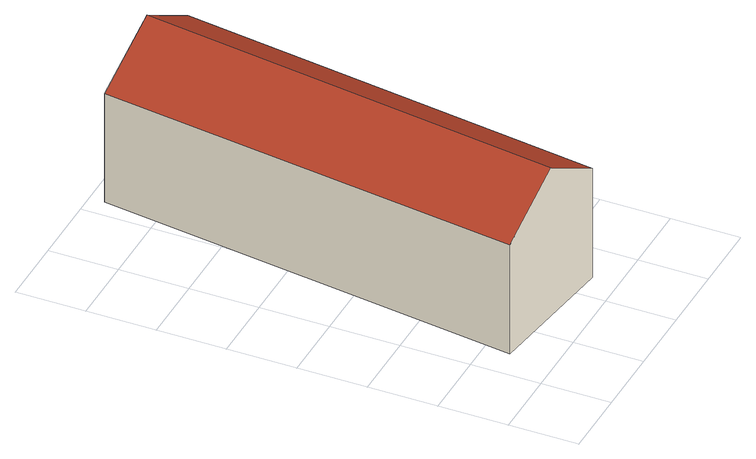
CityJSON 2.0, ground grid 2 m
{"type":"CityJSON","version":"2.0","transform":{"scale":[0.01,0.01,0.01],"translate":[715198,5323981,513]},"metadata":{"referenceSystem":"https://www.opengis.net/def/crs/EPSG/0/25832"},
"CityObjects":{
"building1":{"type":"Building","attributes":{"StandLK":"2014-07-28","Gemeindeschluessel":"09175128","HoeheGrund":"513.460","HoeheDach":"518.170","NiedrigsteTraufeDesGebaeudes":"516.918","Methode":"2000","function":"31001_2000","roofType":"3100","measuredHeight":4.71},"address":[{"country":"Germany","locality":"Moosach","thoroughfareName":"In der Hofrieth"}],"geometry":[{"type":"Solid","lod":"2","boundaries":[[[[0,1,2,3,4,5]],[[6,7,8,9,10,11]],[[0,5,8,7]],[[0,7,6,1]],[[5,4,9,8]],[[9,4,3,10]],[[11,10,3,2,1,6]]]],"semantics":{"surfaces":[{"type":"WallSurface"},{"type":"RoofSurface","Flaeche":"29.239","Dachneigung":"58.274","Dachorientierung":"100.305","Z_MAX":"4.710","Z_MAX_ASL":"518.170","Z_MIN":"3.471","Z_MIN_ASL":"516.931"},{"type":"RoofSurface","Flaeche":"29.248","Dachneigung":"58.275","Dachorientierung":"280.305","Z_MAX":"4.710","Z_MAX_ASL":"518.170","Z_MIN":"3.458","Z_MIN_ASL":"516.918"},{"type":"GroundSurface"}],"values":[[0,0,1,0,2,0,3]]}}]}
},
"vertices":[
[657,1304,393],[657,1304,46],[458,1330,46],[257,1357,46],[257,1357,392],[458,1330,517],[482,75,46],[482,75,393],[283,101,517],[86,128,394],[86,128,46],[283,101,46]
]}
